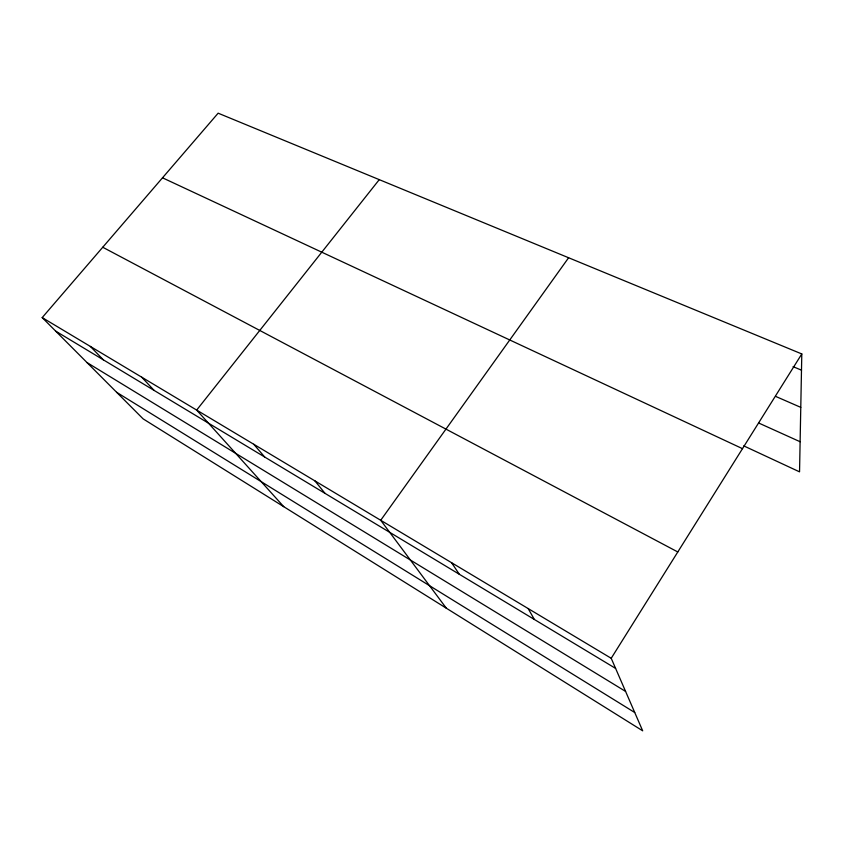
<?xml version="1.0" encoding="UTF-8"?>
<svg xmlns="http://www.w3.org/2000/svg" width="844" height="844" viewBox="0 0 844 844"><rect width="100%" height="100%" fill="white"/><g stroke="black" fill="none" stroke-linecap="round" stroke-linejoin="round"><path stroke-width="1.27" d="M42.2 317.597L611.214 658.288L642.685 730.82L143.111 418.856L42.2 317.597L218.142 113.18L801.8 353.942L799.542 471.849L743.743 445.875M611.214 658.288L801.8 353.942M568.603 257.758L380.707 520.273L446.349 608.218M379.262 179.645L196.663 410.078L283.763 506.685M793.086 366.644L801.494 370.178M775.763 396.448L800.777 407.367M758.629 422.992L800.123 441.739M162.512 177.81L742.488 448.66M102.746 247.25L677.795 551.965M55.662 331.112L615.603 668.406M87.027 362.582L625.583 691.415M116.651 392.312L634.73 712.505M90.35 346.43L103.348 359.839M141.729 377.194L154.167 390.445M253.738 444.26L264.731 457.047M314.939 480.901L325.014 493.36M451.572 562.705L459.284 574.236M528.175 608.566L534.357 619.464"/></g></svg>
